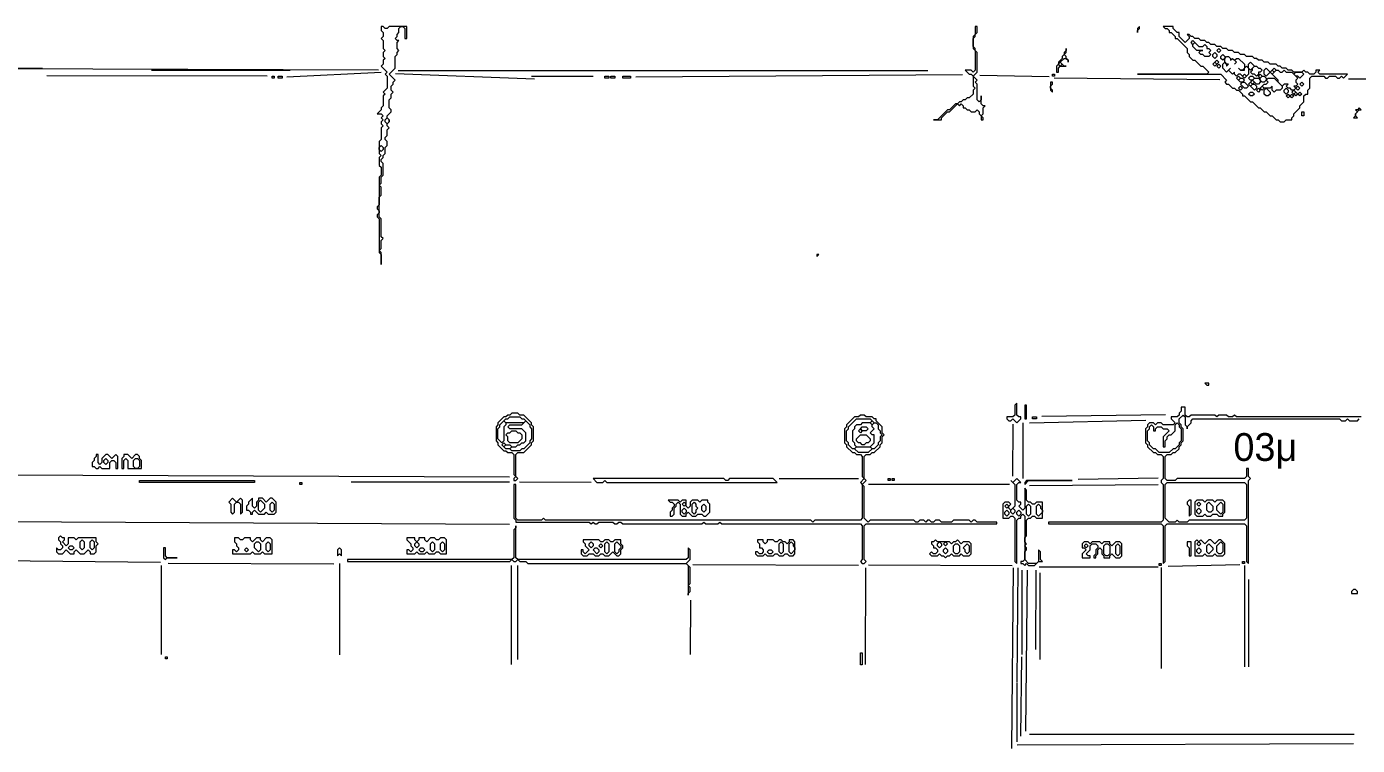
# Model space of a CAD drawing. Extents: x 10 to 1971, y 10 to 1392.
# Drawn here: x 873 to 1545, y 1029 to 1392 of the extents above; entities that cross this region are included whole.
import ezdxf

# ---------------------------------------------------------------- set-up
doc = ezdxf.new("R2010")
doc.units = 0
for name, color, linetype, lineweight in [('OCR_TEXT', 6, 'Continuous', 0), ('TEXT_FALLBACK_OUTLINE', 2, 'Continuous', 0), ('TRACE_CURVE', 6, 'Continuous', 0), ('TRACE_STRAIGHT', 5, 'Continuous', 0), ('TRACE_TEXT_SYMBOL', 6, 'Continuous', 0)]:
    doc.layers.add(name, color=color, linetype=linetype, lineweight=lineweight)
doc.styles.add('wqy-unicode', font='wqy-unicode.lff')

msp = doc.modelspace()

# ---------------------------------------------------------------- linework, layer by layer
at = {"layer": 'TEXT_FALLBACK_OUTLINE', "color": 2}
for points in [[(908, 1176), (908, 1175), (907, 1174), (907, 1173), (906, 1172), (906, 1170), (907, 1170), (908, 1169), (909, 1169), (910, 1170), (911, 1169), (915, 1169), (915, 1172), (916, 1173), (917, 1173), (918, 1172), (918, 1169), (919, 1169), (919, 1175), (918, 1176), (916, 1174), (914, 1176), (913, 1176), (911, 1174), (911, 1172), (910, 1171), (909, 1172), (909, 1176)], [(912, 1173), (913, 1174), (914, 1173), (914, 1172), (913, 1171), (912, 1172)], [(922, 1176), (922, 1175), (921, 1174), (921, 1169), (922, 1169), (922, 1173), (923, 1174), (924, 1173), (924, 1169), (931, 1169), (931, 1173), (930, 1174), (930, 1175), (929, 1176), (928, 1176), (926, 1174), (924, 1176)], [(927, 1173), (928, 1174), (929, 1174), (930, 1173), (930, 1170), (929, 1169), (928, 1169), (927, 1170)], [(977, 1154), (975, 1152), (976, 1151), (976, 1147), (977, 1146), (978, 1147), (978, 1151), (979, 1152), (980, 1152), (981, 1151), (981, 1146), (982, 1147), (982, 1153), (981, 1154), (979, 1152)], [(987, 1154), (985, 1152), (985, 1151), (984, 1150), (984, 1148), (985, 1148), (986, 1147), (986, 1146), (987, 1146), (987, 1147), (988, 1148), (990, 1146), (993, 1146), (994, 1147), (995, 1146), (998, 1146), (999, 1147), (999, 1152), (997, 1154), (996, 1154), (994, 1152), (992, 1154), (990, 1154), (990, 1153), (989, 1152), (989, 1150), (988, 1149), (987, 1150)], [(990, 1152), (991, 1153), (993, 1151), (993, 1149), (991, 1147), (990, 1148)], [(996, 1151), (997, 1152), (998, 1151), (998, 1148), (997, 1147), (996, 1148)], [(1197, 1153), (1198, 1152), (1199, 1152), (1200, 1151), (1200, 1150), (1199, 1149), (1199, 1148), (1198, 1147), (1198, 1145), (1199, 1145), (1200, 1146), (1200, 1149), (1201, 1150), (1201, 1151), (1202, 1152), (1203, 1151), (1203, 1146), (1204, 1145), (1206, 1145), (1206, 1146), (1207, 1147), (1209, 1145), (1211, 1145), (1212, 1146), (1214, 1146), (1215, 1145), (1216, 1145), (1218, 1147), (1218, 1151), (1217, 1152), (1217, 1153), (1214, 1153), (1213, 1152), (1212, 1153), (1209, 1153), (1208, 1152), (1208, 1150), (1207, 1149), (1206, 1150), (1206, 1153), (1204, 1153), (1203, 1152), (1202, 1153)], [(1204, 1151), (1205, 1152), (1206, 1151), (1205, 1150)], [(1209, 1151), (1210, 1152), (1211, 1151), (1211, 1150), (1212, 1149), (1211, 1148), (1211, 1147), (1210, 1146), (1209, 1147)], [(1214, 1150), (1215, 1151), (1216, 1150), (1216, 1148), (1215, 1147), (1214, 1148)], [(1460, 1153), (1459, 1152), (1459, 1151), (1460, 1150), (1460, 1145), (1461, 1146), (1461, 1153)], [(1464, 1153), (1463, 1152), (1463, 1146), (1464, 1145), (1467, 1145), (1468, 1146), (1469, 1145), (1471, 1145), (1472, 1146), (1474, 1146), (1475, 1145), (1477, 1145), (1477, 1146), (1478, 1147), (1478, 1152), (1477, 1153), (1474, 1153), (1473, 1152), (1472, 1153), (1469, 1153), (1468, 1152), (1467, 1153)], [(1464, 1151), (1465, 1152), (1466, 1151), (1465, 1150)], [(1469, 1151), (1470, 1152), (1472, 1150), (1472, 1148), (1471, 1147), (1470, 1147), (1469, 1148)], [(1476, 1152), (1477, 1151), (1477, 1147), (1476, 1146), (1474, 1148), (1474, 1150)], [(1204, 1148), (1205, 1149), (1206, 1148), (1206, 1147), (1205, 1146), (1204, 1147)], [(1464, 1148), (1465, 1149), (1466, 1148), (1466, 1147), (1465, 1146), (1464, 1147)], [(890, 1135), (889, 1134), (889, 1133), (890, 1132), (890, 1131), (891, 1130), (891, 1129), (890, 1128), (889, 1128), (888, 1129), (888, 1127), (889, 1126), (891, 1126), (893, 1128), (895, 1126), (897, 1126), (897, 1127), (898, 1128), (900, 1126), (902, 1126), (904, 1128), (905, 1127), (905, 1126), (907, 1126), (908, 1127), (908, 1130), (909, 1131), (908, 1132), (908, 1134), (899, 1134), (898, 1133), (897, 1134), (894, 1134), (894, 1131), (893, 1130), (891, 1132), (892, 1133), (892, 1134), (891, 1134)], [(894, 1129), (895, 1130), (896, 1130), (897, 1129), (896, 1128), (895, 1128)], [(900, 1132), (901, 1133), (902, 1132), (902, 1129), (901, 1128), (900, 1129)], [(905, 1132), (906, 1133), (907, 1132), (907, 1129), (906, 1128), (905, 1129)], [(978, 1134), (978, 1132), (979, 1131), (979, 1130), (980, 1129), (980, 1128), (979, 1127), (978, 1128), (977, 1128), (977, 1126), (986, 1126), (987, 1127), (988, 1126), (991, 1126), (992, 1127), (993, 1126), (997, 1126), (997, 1133), (996, 1134), (994, 1134), (992, 1132), (991, 1133), (991, 1134), (989, 1134), (987, 1132), (986, 1133), (986, 1134), (983, 1134), (982, 1133), (981, 1133), (980, 1134)], [(988, 1131), (989, 1132), (990, 1132), (991, 1131), (991, 1128), (990, 1127), (988, 1129)], [(994, 1131), (995, 1132), (996, 1131), (996, 1128), (995, 1127), (994, 1128)], [(1065, 1134), (1065, 1133), (1067, 1131), (1067, 1130), (1068, 1129), (1068, 1128), (1067, 1127), (1066, 1128), (1065, 1128), (1065, 1126), (1069, 1126), (1070, 1127), (1071, 1126), (1074, 1126), (1075, 1127), (1076, 1126), (1079, 1126), (1080, 1127), (1081, 1127), (1082, 1126), (1085, 1126), (1085, 1133), (1084, 1134), (1082, 1134), (1081, 1133), (1080, 1133), (1079, 1134), (1077, 1134), (1075, 1132), (1074, 1133), (1074, 1134), (1071, 1134), (1071, 1133), (1070, 1132), (1069, 1133), (1069, 1134)], [(1069, 1131), (1070, 1132), (1071, 1131), (1071, 1130), (1070, 1129), (1069, 1130)], [(1077, 1131), (1078, 1132), (1079, 1131), (1079, 1128), (1078, 1127), (1077, 1128)], [(1082, 1131), (1083, 1132), (1084, 1131), (1084, 1128), (1083, 1127), (1082, 1128)], [(1154, 1133), (1154, 1132), (1155, 1131), (1155, 1130), (1157, 1128), (1155, 1126), (1154, 1127), (1154, 1128), (1153, 1128), (1153, 1126), (1154, 1125), (1156, 1125), (1157, 1126), (1159, 1126), (1160, 1125), (1162, 1125), (1163, 1126), (1164, 1126), (1165, 1125), (1167, 1125), (1169, 1127), (1171, 1125), (1172, 1125), (1173, 1126), (1173, 1128), (1174, 1129), (1174, 1130), (1173, 1131), (1173, 1133), (1170, 1133), (1169, 1132), (1168, 1132), (1167, 1133), (1165, 1133), (1164, 1132), (1163, 1132), (1162, 1133)], [(1157, 1131), (1158, 1132), (1159, 1131), (1159, 1130), (1158, 1129), (1157, 1130)], [(1162, 1130), (1163, 1131), (1164, 1130), (1163, 1129)], [(1165, 1131), (1166, 1132), (1167, 1131), (1167, 1127), (1166, 1126), (1165, 1127)], [(1170, 1131), (1171, 1132), (1173, 1130), (1173, 1129), (1172, 1128), (1172, 1127), (1171, 1126), (1170, 1127)], [(1242, 1133), (1242, 1132), (1243, 1131), (1243, 1129), (1244, 1129), (1245, 1128), (1245, 1127), (1244, 1126), (1243, 1126), (1242, 1127), (1241, 1127), (1241, 1126), (1242, 1125), (1245, 1125), (1246, 1126), (1247, 1125), (1250, 1125), (1251, 1126), (1252, 1126), (1253, 1125), (1255, 1125), (1256, 1126), (1257, 1126), (1258, 1125), (1260, 1125), (1261, 1126), (1261, 1132), (1260, 1133), (1258, 1133), (1258, 1132), (1257, 1131), (1256, 1132), (1255, 1132), (1254, 1133), (1253, 1133), (1252, 1132), (1251, 1132), (1250, 1133), (1247, 1133), (1247, 1132), (1246, 1131), (1245, 1132), (1245, 1133)], [(1253, 1131), (1254, 1132), (1255, 1131), (1255, 1127), (1254, 1126), (1253, 1127)], [(1258, 1131), (1259, 1132), (1260, 1131), (1260, 1130), (1261, 1129), (1261, 1128), (1259, 1126), (1258, 1127)], [(1332, 1133), (1331, 1132), (1330, 1132), (1330, 1131), (1331, 1130), (1331, 1129), (1332, 1129), (1333, 1128), (1333, 1127), (1332, 1126), (1331, 1126), (1330, 1127), (1329, 1126), (1330, 1125), (1333, 1125), (1334, 1126), (1335, 1125), (1336, 1125), (1337, 1124), (1338, 1125), (1339, 1125), (1340, 1126), (1341, 1125), (1344, 1125), (1345, 1126), (1346, 1125), (1349, 1125), (1350, 1126), (1350, 1131), (1349, 1132), (1346, 1132), (1345, 1131), (1343, 1133), (1342, 1132), (1341, 1132), (1340, 1131), (1339, 1132), (1333, 1132)], [(1333, 1131), (1334, 1132), (1335, 1131), (1335, 1130), (1334, 1129), (1333, 1130)], [(1336, 1131), (1337, 1132), (1338, 1131), (1337, 1130)], [(1341, 1130), (1342, 1131), (1343, 1131), (1344, 1130), (1344, 1127), (1343, 1126), (1342, 1126), (1341, 1127)], [(1348, 1131), (1349, 1130), (1349, 1127), (1348, 1126), (1347, 1127), (1347, 1128), (1346, 1129)], [(1407, 1132), (1406, 1131), (1406, 1129), (1407, 1129), (1408, 1128), (1406, 1126), (1406, 1124), (1410, 1124), (1410, 1125), (1409, 1125), (1408, 1126), (1410, 1128), (1410, 1130), (1411, 1131), (1413, 1131), (1414, 1130), (1414, 1129), (1413, 1128), (1413, 1126), (1412, 1125), (1412, 1124), (1413, 1124), (1413, 1125), (1414, 1126), (1414, 1128), (1415, 1129), (1416, 1128), (1416, 1126), (1417, 1125), (1417, 1124), (1420, 1124), (1420, 1125), (1421, 1126), (1423, 1124), (1425, 1124), (1426, 1125), (1426, 1131), (1425, 1132), (1423, 1132), (1421, 1130), (1420, 1131), (1420, 1132), (1417, 1132), (1416, 1131), (1415, 1132), (1411, 1132), (1410, 1131), (1409, 1132)], [(1407, 1130), (1408, 1131), (1409, 1130), (1408, 1129)], [(1417, 1130), (1418, 1131), (1419, 1131), (1420, 1130), (1420, 1126), (1419, 1125), (1418, 1125), (1417, 1126)], [(1423, 1130), (1424, 1131), (1425, 1130), (1425, 1126), (1424, 1125), (1423, 1126)], [(1459, 1132), (1459, 1130), (1460, 1129), (1460, 1125), (1461, 1125), (1461, 1132)], [(1464, 1133), (1463, 1132), (1463, 1125), (1467, 1125), (1468, 1126), (1469, 1125), (1472, 1125), (1473, 1126), (1474, 1125), (1477, 1125), (1478, 1126), (1478, 1131), (1476, 1133), (1475, 1133), (1473, 1131), (1471, 1133), (1470, 1133), (1468, 1131), (1466, 1133), (1465, 1132)], [(1464, 1131), (1465, 1132), (1466, 1131), (1465, 1130)], [(1469, 1130), (1470, 1131), (1472, 1129), (1472, 1128), (1470, 1126), (1469, 1127)], [(1476, 1132), (1477, 1131), (1477, 1127), (1476, 1126), (1475, 1126), (1474, 1127), (1474, 1130)], [(983, 1128), (984, 1129), (985, 1128), (984, 1127)], [(1071, 1128), (1072, 1129), (1073, 1129), (1074, 1128), (1073, 1127), (1072, 1127)], [(1159, 1128), (1160, 1129), (1161, 1129), (1162, 1128), (1162, 1127), (1161, 1126)], [(1247, 1127), (1248, 1128), (1249, 1128), (1250, 1127), (1249, 1126), (1248, 1126)], [(1336, 1128), (1337, 1129), (1338, 1128), (1338, 1127), (1337, 1126), (1336, 1127)], [(1464, 1128), (1465, 1129), (1466, 1128), (1466, 1127), (1465, 1126), (1464, 1127)]]:
    msp.add_lwpolyline(points, close=True, dxfattribs=at)
at = {"layer": 'TRACE_CURVE', "color": 6}
for points in [[(1052, 1392), (1052, 1390), (1053, 1389), (1053, 1387), (1052, 1386), (1053, 1385), (1053, 1381), (1054, 1380), (1053, 1379), (1053, 1377), (1054, 1376), (1053, 1375), (1053, 1373), (1052, 1372), (1055, 1369), (1054, 1368), (1055, 1367), (1055, 1361), (1053, 1359), (1054, 1358), (1053, 1357), (1053, 1352), (1052, 1351), (1052, 1350), (1050, 1348), (1052, 1348), (1053, 1347), (1052, 1346), (1053, 1345), (1052, 1344), (1052, 1343), (1053, 1342), (1052, 1341), (1052, 1335), (1051, 1334), (1051, 1328), (1052, 1327), (1051, 1326), (1051, 1322), (1052, 1321), (1052, 1317), (1051, 1316), (1051, 1302), (1050, 1301), (1050, 1300), (1051, 1299), (1051, 1298), (1050, 1297), (1050, 1296), (1051, 1295), (1051, 1278), (1052, 1277), (1052, 1272), (1052, 1278), (1051, 1279), (1052, 1280), (1052, 1284), (1053, 1285), (1052, 1286), (1052, 1295), (1051, 1296), (1051, 1306), (1052, 1307), (1052, 1311)], [(1052, 1311), (1051, 1312), (1052, 1313), (1052, 1316), (1053, 1317), (1053, 1323), (1052, 1324), (1052, 1325), (1053, 1326), (1053, 1327), (1054, 1328), (1054, 1331), (1055, 1332), (1055, 1334), (1054, 1335), (1054, 1336), (1055, 1337), (1055, 1340), (1056, 1341), (1055, 1342), (1055, 1343), (1056, 1344), (1056, 1345), (1055, 1346), (1055, 1347), (1057, 1349), (1057, 1350), (1056, 1351), (1056, 1355), (1057, 1356), (1057, 1358), (1058, 1359), (1057, 1360), (1057, 1362), (1058, 1363), (1058, 1364), (1059, 1365), (1056, 1368), (1059, 1371), (1059, 1377), (1060, 1378), (1060, 1379), (1061, 1380), (1060, 1381), (1060, 1384), (1061, 1385), (1060, 1385), (1059, 1386), (1060, 1387), (1060, 1388), (1061, 1389), (1061, 1391), (1062, 1392), (1063, 1392), (1064, 1391), (1064, 1386), (1065, 1386), (1065, 1392), (1056, 1392), (1055, 1391), (1054, 1391), (1053, 1392), (1052, 1392)], [(1456, 1200), (1456, 1198), (1455, 1197), (1455, 1196), (1454, 1195), (1451, 1195), (1451, 1194), (1453, 1192), (1452, 1191), (1447, 1191), (1446, 1192), (1444, 1192), (1443, 1191), (1442, 1192), (1440, 1192), (1439, 1191), (1439, 1190), (1438, 1189), (1438, 1182), (1439, 1181), (1439, 1180), (1442, 1177), (1443, 1177), (1444, 1176), (1446, 1176), (1447, 1175), (1447, 1164), (1446, 1163), (1446, 1162), (1447, 1161), (1447, 1143), (1446, 1142), (1389, 1142), (1389, 1141), (1446, 1141), (1447, 1140), (1447, 1121), (1448, 1122), (1448, 1140), (1449, 1141), (1488, 1141), (1489, 1140), (1489, 1122), (1490, 1121), (1490, 1163), (1491, 1164), (1490, 1165), (1490, 1169), (1489, 1169), (1489, 1165), (1488, 1164), (1454, 1164), (1453, 1163), (1449, 1163), (1448, 1164), (1448, 1175), (1449, 1176), (1451, 1176), (1452, 1177), (1453, 1177), (1455, 1179), (1455, 1180), (1456, 1181), (1456, 1182)], [(1547, 1195), (1484, 1195), (1483, 1196), (1482, 1195), (1480, 1195), (1479, 1196), (1475, 1196), (1474, 1195), (1473, 1196), (1461, 1196), (1460, 1195), (1459, 1195), (1458, 1196), (1458, 1200), (1456, 1200)], [(1294, 1196), (1293, 1195), (1291, 1195), (1287, 1191), (1287, 1190), (1286, 1189), (1286, 1182), (1287, 1181), (1287, 1180), (1290, 1177), (1291, 1177), (1292, 1176), (1294, 1176), (1295, 1175), (1295, 1165), (1296, 1164), (1294, 1162), (1295, 1161), (1295, 1144), (1294, 1143), (1271, 1143), (1270, 1142), (1269, 1143), (1135, 1143), (1134, 1144), (1133, 1143), (1121, 1143), (1120, 1144), (1120, 1161), (1119, 1161), (1119, 1144), (1120, 1143), (1120, 1142), (1157, 1142), (1158, 1141), (1159, 1142), (1160, 1141), (1161, 1141), (1162, 1142), (1169, 1142), (1170, 1141), (1171, 1141), (1172, 1142), (1173, 1142), (1174, 1141), (1214, 1141), (1215, 1142), (1216, 1141), (1222, 1141), (1223, 1142), (1224, 1141), (1294, 1141), (1295, 1140), (1295, 1123), (1294, 1122), (1295, 1121), (1296, 1121), (1297, 1122), (1296, 1123), (1296, 1140), (1297, 1141), (1363, 1141), (1363, 1142), (1353, 1142)], [(1353, 1142), (1352, 1143), (1351, 1143), (1350, 1142), (1349, 1143), (1341, 1143), (1340, 1142), (1335, 1142), (1334, 1143), (1332, 1143), (1331, 1142), (1330, 1142), (1329, 1143), (1328, 1143), (1327, 1142), (1326, 1143), (1324, 1143), (1323, 1142), (1322, 1142), (1321, 1143), (1299, 1143), (1298, 1142), (1296, 1144), (1296, 1160), (1295, 1161), (1297, 1163), (1296, 1164), (1296, 1175), (1297, 1176), (1299, 1176), (1300, 1177), (1301, 1177), (1304, 1180), (1304, 1181), (1305, 1182), (1305, 1185), (1306, 1186), (1305, 1187), (1305, 1190), (1302, 1193), (1302, 1194), (1301, 1194), (1300, 1195), (1297, 1195), (1296, 1196), (1294, 1196)], [(1456, 1182), (1457, 1183), (1457, 1189), (1456, 1190), (1456, 1191), (1455, 1192), (1455, 1194), (1457, 1196), (1458, 1195), (1458, 1191), (1459, 1190), (1459, 1189), (1459, 1190), (1461, 1192), (1461, 1193), (1462, 1194), (1536, 1194), (1537, 1193), (1539, 1193), (1540, 1194), (1541, 1193), (1545, 1193), (1546, 1194)]]:
    msp.add_lwpolyline(points, dxfattribs=at)
for points in [[(1054, 1345), (1055, 1346), (1056, 1345), (1056, 1344), (1055, 1343), (1054, 1344)], [(1051, 1331), (1052, 1332), (1053, 1331), (1053, 1330), (1052, 1329), (1051, 1330)], [(1292, 1194), (1299, 1194), (1300, 1193), (1299, 1192), (1295, 1192), (1294, 1191), (1292, 1191), (1291, 1190), (1291, 1189), (1290, 1188), (1290, 1183), (1291, 1182), (1291, 1181), (1292, 1180), (1291, 1179), (1290, 1179), (1288, 1181), (1288, 1182), (1287, 1183), (1287, 1188), (1288, 1189), (1288, 1190)], [(1294, 1189), (1295, 1190), (1297, 1190), (1298, 1189), (1297, 1188), (1295, 1188)], [(1299, 1192), (1300, 1193), (1301, 1192), (1300, 1191)], [(1300, 1191), (1301, 1192), (1302, 1192), (1303, 1191), (1303, 1189), (1304, 1188), (1304, 1187), (1305, 1186), (1304, 1185), (1304, 1183), (1303, 1182), (1303, 1181), (1301, 1179), (1300, 1179), (1299, 1180), (1301, 1182), (1301, 1186), (1300, 1186), (1299, 1187), (1301, 1189), (1300, 1190)], [(1453, 1191), (1454, 1192), (1455, 1191), (1455, 1190), (1456, 1189), (1456, 1183), (1455, 1182), (1455, 1181), (1453, 1179), (1452, 1179), (1450, 1177), (1445, 1177), (1443, 1179), (1442, 1179), (1440, 1181), (1440, 1182), (1439, 1183), (1439, 1188), (1440, 1189), (1440, 1190), (1441, 1191), (1442, 1190), (1442, 1188), (1443, 1188), (1443, 1189), (1444, 1190), (1446, 1190), (1447, 1189), (1449, 1189), (1450, 1188), (1447, 1185), (1447, 1180), (1448, 1180), (1448, 1183), (1449, 1184), (1449, 1185), (1450, 1186), (1451, 1186), (1453, 1188)], [(1294, 1186), (1297, 1186), (1299, 1184), (1299, 1183), (1298, 1182), (1297, 1182), (1296, 1181), (1295, 1181), (1294, 1182), (1293, 1182), (1292, 1183), (1292, 1184)], [(1293, 1188), (1294, 1189), (1295, 1188), (1294, 1187)], [(1291, 1179), (1292, 1180), (1299, 1180), (1300, 1179), (1298, 1177), (1293, 1177)], [(1448, 1161), (1449, 1162), (1488, 1162), (1489, 1161), (1489, 1144), (1488, 1143), (1460, 1143), (1459, 1142), (1455, 1142), (1454, 1143), (1453, 1142), (1450, 1142), (1448, 1144)]]:
    msp.add_lwpolyline(points, close=True, dxfattribs=at)
at = {"layer": 'TRACE_STRAIGHT', "color": 5}
for p, q in [((411.87, 1372.14), (1050.62, 1370.24)), ((839, 1371), (881, 1371)), ((883.12, 1367.37), (994.38, 1367.25)), ((936, 1370), (1006, 1370)), ((1004.3, 1366.75), (1051.93, 1369.02)), ((1059.31, 1368.36), (1129.4, 1365.65)), ((1060.63, 1369.87), (1328.13, 1369.9)), ((1128, 1367), (1159, 1367)), ((1180.61, 1366.74), (1345.63, 1367.78)), ((1354.37, 1367.5), (1389.38, 1366.87)), ((1391.87, 1366.24), (1475.63, 1365.37)), ((1540.62, 1365.67), (1831.88, 1364.56)), ((1371.09, 1165.12), (1371.1, 1191.38)), ((1376, 1192), (1376, 1164)), ((1379.39, 1192.03), (1438.13, 1193.47)), ((1385.61, 1195.43), (1448.14, 1196.22)), ((856.87, 1165.75), (1116.88, 1164.76)), ((1253, 1164), (1293, 1164)), ((1404.09, 1163.63), (1444.39, 1164.28)), ((1036.88, 1162.3), (1116.88, 1162.3)), ((1121.87, 1162.36), (1158.14, 1162.19)), ((1298.12, 1161.15), (1369.38, 1161.09)), ((1379.38, 1160.49), (1444.38, 1160.99)), ((856.87, 1142.29), (1116.87, 1140.99)), ((856.87, 1122.56), (940.61, 1121.68)), ((941.06, 1075.12), (941.11, 1120.13)), ((944.37, 1121.25), (1028.12, 1120.86)), ((1031, 1121), (1031, 1075)), ((1117.83, 1070.12), (1117.88, 1120.13)), ((1120.88, 1120.13), (1120.9, 1072.62)), ((1209.37, 1120.5), (1293.13, 1120.2)), ((1296.63, 1070.13), (1296.72, 1118.88)), ((1298.12, 1120.39), (1370.62, 1120.09)), ((1370.57, 1027.62), (1371.27, 1118.88)), ((1373.27, 1061.37), (1373.66, 1118.87)), ((1375.62, 1117.62), (1375.62, 1075.12)), ((1377.5, 1036.37), (1378.41, 1117.62)), ((1382.7, 1077.62), (1382.8, 1117.63)), ((1384.37, 1119.34), (1444.38, 1119.35)), ((1384.84, 1072.63), (1384.86, 1116.38)), ((1446, 1119), (1446, 1068)), ((1449.38, 1119.79), (1485.64, 1120.48)), ((1488, 1120), (1488, 1069)), ((1490, 1113), (1490, 1069)), ((1208.26, 1075.12), (1208.33, 1102.63)), ((1375.07, 1033.87), (1375.56, 1073.88)), ((1373, 1061), (1373, 1031)), ((1373.13, 1029.57), (1543.12, 1030.17)), ((1379.37, 1034.99), (1543.38, 1034.9)), ((1486, 1035), (1513, 1035))]:
    msp.add_line(p, q, dxfattribs=at)
at = {"layer": 'TRACE_TEXT_SYMBOL', "color": 6}
for points in [[(1352, 1392), (1352, 1388), (1351, 1387), (1351, 1381), (1352, 1380), (1352, 1370), (1351, 1369), (1350, 1370), (1347, 1370), (1349, 1368), (1350, 1368), (1351, 1367), (1351, 1362), (1352, 1361), (1351, 1360), (1351, 1358), (1349, 1356), (1348, 1356), (1347, 1355), (1346, 1355), (1345, 1354), (1344, 1354), (1343, 1353), (1342, 1353), (1339, 1350), (1338, 1350), (1333, 1345), (1331, 1345), (1335, 1345), (1335, 1346), (1338, 1349), (1339, 1349), (1343, 1353), (1344, 1352), (1345, 1353), (1346, 1352), (1346, 1351), (1347, 1351), (1348, 1350), (1349, 1350), (1350, 1349), (1352, 1349), (1353, 1350), (1354, 1349), (1354, 1348), (1355, 1347), (1355, 1345), (1356, 1345), (1356, 1346), (1355, 1347), (1356, 1348), (1356, 1351), (1357, 1352), (1356, 1352), (1355, 1353), (1355, 1357), (1355, 1355), (1354, 1354), (1353, 1355), (1353, 1363), (1352, 1364), (1353, 1365), (1351, 1367), (1353, 1369)], [(1353, 1369), (1353, 1379), (1352, 1380), (1352, 1381), (1351, 1382), (1351, 1386), (1352, 1387), (1352, 1388), (1353, 1389), (1353, 1392), (1352, 1392)], [(1447, 1392), (1448, 1391), (1449, 1391), (1450, 1390), (1450, 1389), (1451, 1389), (1453, 1387), (1453, 1386), (1454, 1386), (1459, 1381), (1459, 1379), (1460, 1378), (1460, 1377), (1462, 1375), (1463, 1375), (1466, 1372), (1467, 1372), (1470, 1369), (1469, 1368), (1434, 1368), (1476, 1368), (1479, 1365), (1478, 1364), (1479, 1363), (1480, 1363), (1482, 1361), (1483, 1361), (1484, 1360), (1485, 1360), (1487, 1358), (1487, 1357), (1488, 1357), (1491, 1354), (1492, 1354), (1495, 1351), (1496, 1351), (1498, 1349), (1499, 1349), (1501, 1347), (1502, 1347), (1504, 1345), (1505, 1345), (1506, 1344), (1508, 1344), (1509, 1345), (1512, 1345), (1512, 1346), (1513, 1347), (1513, 1348), (1516, 1351), (1516, 1352), (1518, 1354), (1518, 1357), (1519, 1358), (1520, 1358), (1520, 1360), (1521, 1361), (1521, 1366), (1522, 1367), (1528, 1367), (1529, 1366), (1530, 1366), (1531, 1367), (1534, 1367)], [(1452, 1392), (1447, 1392)], [(1534, 1367), (1535, 1366), (1536, 1366), (1537, 1367), (1538, 1366), (1540, 1368), (1526, 1368), (1525, 1369), (1526, 1370), (1524, 1370), (1524, 1369), (1523, 1368), (1521, 1368), (1520, 1369), (1519, 1369), (1518, 1370), (1517, 1369), (1513, 1369), (1512, 1370), (1510, 1370), (1509, 1371), (1507, 1371), (1506, 1372), (1505, 1372), (1504, 1373), (1501, 1373), (1500, 1374), (1498, 1374), (1497, 1375), (1495, 1375), (1494, 1376), (1493, 1376), (1492, 1377), (1489, 1377), (1488, 1378), (1486, 1378), (1485, 1379), (1483, 1379), (1482, 1380), (1480, 1380), (1479, 1381), (1477, 1381), (1476, 1382), (1474, 1382), (1473, 1383), (1471, 1383), (1470, 1384), (1469, 1384), (1468, 1385), (1466, 1385), (1465, 1386), (1463, 1386), (1462, 1387), (1461, 1387), (1460, 1388), (1459, 1388), (1460, 1387), (1460, 1386), (1458, 1384), (1455, 1387), (1455, 1389), (1454, 1389), (1452, 1391), (1452, 1392)], [(1373, 1164), (1371, 1162), (1370, 1163), (1372, 1161), (1372, 1150), (1370, 1148), (1369, 1149), (1369, 1150), (1370, 1151), (1369, 1152), (1367, 1152), (1366, 1151), (1366, 1144), (1369, 1144), (1370, 1145), (1371, 1145), (1372, 1144), (1372, 1122), (1373, 1121), (1373, 1143), (1374, 1144), (1375, 1144), (1375, 1145), (1376, 1146), (1377, 1145), (1377, 1123), (1376, 1122), (1375, 1122), (1375, 1121), (1376, 1121), (1377, 1120), (1378, 1121), (1379, 1120), (1382, 1120), (1384, 1122), (1386, 1122), (1385, 1123), (1385, 1127), (1384, 1128), (1384, 1122), (1383, 1121), (1379, 1121), (1377, 1123), (1377, 1127), (1378, 1128), (1378, 1129), (1377, 1130), (1378, 1131), (1377, 1132), (1377, 1134), (1378, 1135), (1378, 1143), (1379, 1144), (1380, 1144), (1381, 1145), (1382, 1145), (1383, 1144), (1386, 1144), (1386, 1152), (1383, 1152), (1382, 1151), (1381, 1151), (1380, 1152), (1379, 1152)], [(1379, 1152), (1378, 1153), (1378, 1158), (1377, 1159), (1377, 1149), (1376, 1148), (1374, 1150), (1375, 1151), (1375, 1152), (1374, 1152), (1373, 1153), (1373, 1161), (1374, 1162), (1375, 1162), (1373, 1164)]]:
    msp.add_lwpolyline(points, dxfattribs=at)
for points in [[(1435, 1392), (1434, 1391), (1434, 1389), (1434, 1390), (1435, 1391)], [(1461, 1384), (1462, 1385), (1463, 1384), (1462, 1383)], [(1398, 1381), (1398, 1380), (1397, 1379), (1397, 1378), (1396, 1377), (1396, 1376), (1394, 1374), (1394, 1373), (1393, 1372), (1393, 1369), (1394, 1369), (1394, 1371), (1395, 1372), (1398, 1372), (1397, 1372), (1395, 1374), (1397, 1376), (1398, 1376), (1399, 1375), (1399, 1374), (1399, 1375), (1398, 1376), (1398, 1377), (1397, 1378), (1398, 1379)], [(1462, 1383), (1463, 1384), (1465, 1382), (1467, 1382), (1468, 1383), (1469, 1382), (1469, 1381), (1470, 1381), (1471, 1380), (1470, 1379), (1471, 1378), (1470, 1377), (1468, 1377), (1467, 1378), (1466, 1378), (1465, 1379), (1466, 1380), (1467, 1380), (1464, 1380), (1462, 1382)], [(1472, 1378), (1473, 1379), (1474, 1378), (1474, 1377), (1473, 1376), (1472, 1377)], [(1474, 1380), (1475, 1381), (1476, 1380), (1475, 1379)], [(1476, 1377), (1477, 1378), (1478, 1377), (1478, 1376), (1477, 1375), (1476, 1376)], [(1394, 1373), (1395, 1374), (1396, 1373), (1395, 1372)], [(1472, 1373), (1473, 1374), (1474, 1373), (1473, 1372)], [(1473, 1374), (1474, 1375), (1475, 1374), (1474, 1373)], [(1474, 1372), (1475, 1373), (1476, 1372), (1475, 1371)], [(1478, 1376), (1479, 1377), (1480, 1377), (1481, 1376), (1481, 1375), (1482, 1376), (1484, 1374), (1483, 1373), (1484, 1374), (1483, 1375), (1484, 1376), (1485, 1376), (1488, 1373), (1488, 1371), (1487, 1370), (1486, 1370), (1485, 1371), (1486, 1370), (1488, 1370), (1488, 1371), (1489, 1372), (1490, 1371), (1490, 1368), (1489, 1367), (1488, 1368), (1487, 1367), (1486, 1368), (1485, 1368), (1484, 1367), (1483, 1368), (1483, 1369), (1482, 1368), (1480, 1370), (1481, 1371), (1479, 1369), (1477, 1371), (1477, 1373), (1478, 1374), (1479, 1373), (1479, 1372), (1480, 1373), (1479, 1373), (1478, 1374)], [(1490, 1373), (1491, 1374), (1493, 1372), (1491, 1370), (1490, 1371)], [(1492, 1371), (1493, 1372), (1494, 1372), (1495, 1371), (1496, 1371), (1497, 1370), (1496, 1369), (1495, 1369), (1495, 1368), (1494, 1367), (1493, 1368), (1492, 1368), (1491, 1369), (1492, 1370)], [(997, 1367), (998, 1367), (998, 1366), (997, 1366)], [(1000, 1367), (1002, 1367), (1002, 1366), (1000, 1366)], [(1165, 1367), (1167, 1367), (1167, 1366), (1165, 1366)], [(1168, 1367), (1170, 1367), (1170, 1366), (1168, 1366)], [(1174, 1367), (1178, 1367), (1178, 1366), (1174, 1366)], [(1391, 1368), (1392, 1368), (1392, 1367), (1391, 1367)], [(1484, 1366), (1485, 1367), (1486, 1366), (1485, 1365)], [(1485, 1365), (1486, 1366), (1487, 1366), (1488, 1365), (1487, 1364), (1486, 1364)], [(1487, 1367), (1488, 1368), (1489, 1367), (1488, 1366)], [(1490, 1366), (1491, 1367), (1492, 1367), (1493, 1366), (1492, 1365), (1491, 1365)], [(1491, 1364), (1492, 1365), (1493, 1364), (1492, 1363)], [(1492, 1365), (1493, 1366), (1495, 1366), (1496, 1365), (1496, 1364), (1495, 1363), (1494, 1363)], [(1495, 1367), (1496, 1368), (1497, 1367), (1496, 1366)], [(1496, 1366), (1497, 1367), (1498, 1367), (1499, 1366), (1499, 1365), (1498, 1364), (1497, 1364), (1496, 1365)], [(1499, 1365), (1500, 1366), (1503, 1366), (1507, 1362), (1507, 1361), (1506, 1360), (1504, 1360), (1503, 1359), (1502, 1360), (1502, 1362), (1501, 1361), (1498, 1361), (1497, 1362), (1498, 1363), (1499, 1363), (1500, 1364)], [(1498, 1370), (1499, 1371), (1501, 1369), (1499, 1367), (1498, 1368)], [(1501, 1369), (1502, 1370), (1503, 1369), (1502, 1368)], [(1502, 1370), (1503, 1371), (1504, 1370), (1503, 1369)], [(1504, 1370), (1505, 1370), (1506, 1369), (1507, 1369), (1508, 1370), (1509, 1369), (1512, 1369), (1515, 1366), (1514, 1365), (1514, 1364), (1515, 1363), (1514, 1362), (1513, 1362), (1514, 1361), (1513, 1360), (1512, 1360), (1511, 1361), (1510, 1361), (1509, 1362), (1510, 1363), (1508, 1363), (1507, 1362), (1505, 1364), (1505, 1365), (1502, 1368)], [(1513, 1368), (1514, 1369), (1517, 1369), (1518, 1368), (1516, 1366), (1515, 1367), (1514, 1367)], [(1390, 1364), (1390, 1360), (1391, 1359), (1391, 1360), (1390, 1361), (1390, 1362), (1391, 1363), (1391, 1364)], [(1485, 1361), (1486, 1362), (1487, 1361), (1486, 1360)], [(1486, 1363), (1487, 1364), (1488, 1364), (1490, 1362), (1489, 1361), (1488, 1361)], [(1490, 1363), (1491, 1364), (1492, 1363), (1491, 1362)], [(1490, 1358), (1491, 1359), (1492, 1359), (1493, 1358), (1492, 1357), (1491, 1357)], [(1491, 1362), (1492, 1363), (1493, 1363), (1494, 1362), (1494, 1361), (1493, 1360)], [(1494, 1360), (1495, 1361), (1496, 1360), (1495, 1359)], [(1496, 1361), (1497, 1362), (1498, 1361), (1497, 1360)], [(1498, 1360), (1499, 1361), (1501, 1359), (1501, 1358), (1500, 1357), (1499, 1357), (1498, 1358)], [(1508, 1360), (1509, 1361), (1510, 1360), (1510, 1359), (1509, 1358), (1508, 1359)], [(1509, 1357), (1510, 1358), (1511, 1357), (1510, 1356)], [(1511, 1357), (1512, 1358), (1513, 1357), (1512, 1356)], [(1512, 1359), (1513, 1360), (1514, 1359), (1513, 1358)], [(1513, 1358), (1514, 1359), (1515, 1358), (1514, 1357)], [(1514, 1361), (1515, 1362), (1516, 1361), (1515, 1360)], [(1515, 1358), (1516, 1359), (1517, 1358), (1516, 1357)], [(1516, 1363), (1517, 1364), (1518, 1363), (1517, 1362)], [(1546, 1351), (1545, 1350), (1544, 1350), (1545, 1349), (1544, 1348), (1544, 1347), (1543, 1346), (1545, 1346), (1544, 1347), (1544, 1348), (1546, 1350), (1547, 1350)], [(1517, 1349), (1518, 1349), (1518, 1347), (1517, 1347)], [(1272, 1277), (1272, 1276), (1273, 1277)], [(1468, 1212), (1469, 1211), (1470, 1211), (1470, 1212)], [(1118, 1197), (1117, 1196), (1116, 1196), (1115, 1195), (1114, 1195), (1111, 1192), (1111, 1191), (1110, 1190), (1110, 1183), (1111, 1182), (1111, 1181), (1114, 1178), (1115, 1178), (1116, 1177), (1118, 1177), (1119, 1176), (1119, 1166), (1120, 1165), (1119, 1164), (1119, 1163), (1120, 1163), (1121, 1164), (1120, 1165), (1120, 1176), (1121, 1177), (1124, 1177), (1128, 1181), (1128, 1182), (1129, 1183), (1129, 1190), (1128, 1191), (1128, 1192), (1124, 1196), (1122, 1196), (1121, 1197)], [(1373, 1202), (1372, 1201), (1372, 1196), (1371, 1195), (1368, 1195), (1368, 1194), (1369, 1193), (1370, 1193), (1371, 1194), (1373, 1192), (1375, 1194), (1375, 1195), (1374, 1195), (1373, 1196)], [(1377, 1201), (1377, 1194), (1378, 1194), (1378, 1201)], [(1114, 1193), (1115, 1192), (1115, 1191), (1114, 1190), (1114, 1183), (1113, 1182), (1111, 1184), (1111, 1189), (1112, 1190), (1112, 1191)], [(1116, 1194), (1117, 1195), (1122, 1195), (1123, 1194), (1124, 1194), (1125, 1193), (1124, 1192), (1115, 1192), (1114, 1193), (1115, 1194)], [(1125, 1193), (1127, 1191), (1127, 1190), (1128, 1189), (1128, 1184), (1127, 1183), (1127, 1182), (1124, 1179), (1123, 1179), (1122, 1178), (1118, 1178), (1117, 1179), (1118, 1180), (1120, 1180), (1121, 1181), (1122, 1181), (1123, 1182), (1124, 1182), (1125, 1183), (1125, 1187), (1123, 1189), (1117, 1189), (1116, 1190), (1117, 1191), (1123, 1191)], [(1381, 1195), (1383, 1195), (1383, 1194), (1381, 1194)], [(1117, 1187), (1118, 1188), (1120, 1188), (1121, 1187), (1122, 1187), (1123, 1186), (1123, 1184), (1121, 1182), (1117, 1182), (1116, 1183), (1116, 1185), (1115, 1186), (1116, 1187)], [(1113, 1181), (1114, 1182), (1115, 1181), (1114, 1180)], [(1114, 1180), (1115, 1181), (1117, 1181), (1118, 1180), (1117, 1179), (1115, 1179)], [(930, 1163), (988, 1163), (988, 1162), (930, 1162)], [(1159, 1164), (1161, 1162), (1164, 1162), (1165, 1163), (1166, 1162), (1252, 1162), (1250, 1164), (1228, 1164), (1227, 1163), (1226, 1163), (1225, 1164)], [(1308, 1164), (1309, 1164), (1309, 1163), (1308, 1163)], [(1310, 1164), (1311, 1164), (1311, 1163), (1310, 1163)], [(1378, 1163), (1377, 1162), (1377, 1161), (1379, 1163), (1401, 1163)], [(1011, 1162), (1012, 1162), (1012, 1161), (1011, 1161)], [(1367, 1150), (1368, 1151), (1369, 1150), (1368, 1149)], [(1378, 1150), (1379, 1151), (1380, 1150), (1380, 1146), (1379, 1145), (1378, 1146)], [(1383, 1150), (1384, 1151), (1385, 1150), (1385, 1149), (1386, 1148), (1386, 1147), (1384, 1145), (1383, 1146)], [(1367, 1147), (1368, 1148), (1369, 1147), (1369, 1146), (1368, 1145), (1367, 1146)], [(1370, 1148), (1371, 1149), (1372, 1148), (1372, 1147), (1371, 1146), (1370, 1147)], [(1373, 1147), (1374, 1148), (1375, 1147), (1375, 1146), (1374, 1145), (1373, 1146)], [(1120, 1140), (1120, 1139), (1119, 1138), (1119, 1124), (1118, 1123), (1035, 1123), (1035, 1122), (1117, 1122), (1118, 1123), (1119, 1122), (1120, 1122), (1121, 1123), (1122, 1122), (1125, 1122), (1126, 1121), (1206, 1121), (1207, 1120), (1207, 1105), (1207, 1106), (1208, 1107), (1208, 1109), (1207, 1110), (1208, 1111), (1208, 1119), (1206, 1121), (1208, 1123), (1208, 1128), (1207, 1129), (1207, 1124), (1206, 1123), (1121, 1123), (1120, 1124)], [(942, 1129), (942, 1124), (943, 1123), (944, 1124), (949, 1124), (944, 1124), (943, 1125), (943, 1129)], [(1031, 1129), (1030, 1128), (1030, 1125), (1031, 1126), (1032, 1125), (1032, 1128)], [(1445, 1121), (1446, 1121), (1446, 1120), (1445, 1120)], [(1487, 1122), (1488, 1122), (1488, 1121), (1487, 1121)], [(1543, 1108), (1542, 1107), (1542, 1106), (1545, 1106), (1545, 1107), (1544, 1108)], [(1294, 1076), (1295, 1076), (1295, 1070), (1294, 1070)], [(943, 1074), (944, 1074), (944, 1073), (943, 1073)]]:
    msp.add_lwpolyline(points, close=True, dxfattribs=at)

# ---------------------------------------------------------------- texts
at = {"layer": 'OCR_TEXT', "color": 6, "style": 'wqy-unicode', "width": 1.016357}
msp.add_text('03μ', height=14.04, dxfattribs=at).set_placement((1482.42, 1172.82))

doc.saveas('drawing.dxf')
